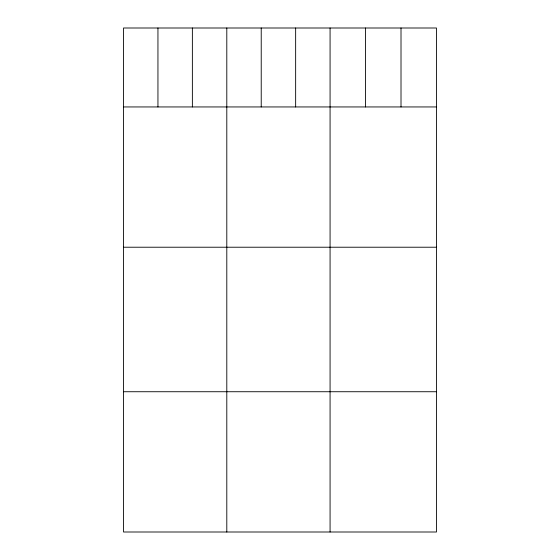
<?xml version="1.0" encoding="UTF-8"?>
<svg xmlns="http://www.w3.org/2000/svg" width="560" height="560" viewBox="0 0 560 560"><rect width="100%" height="100%" fill="white"/><g stroke="black" fill="none" stroke-linecap="round" stroke-linejoin="round"><path stroke-width="0.84" d="M436.471 106.946L436.471 532L123.529 532L123.529 28L436.471 28L436.471 106.946L123.529 106.946M123.529 247.219L436.471 247.219M123.529 391.734L436.471 391.734M401.009 28L401.009 106.946M365.54 28L365.54 106.946M330.071 28L330.071 532M295.645 28L295.645 106.946M261.226 28L261.226 106.946M226.8 28L226.8 532M192.374 28L192.374 106.946M157.948 28L157.948 106.946"/></g></svg>
